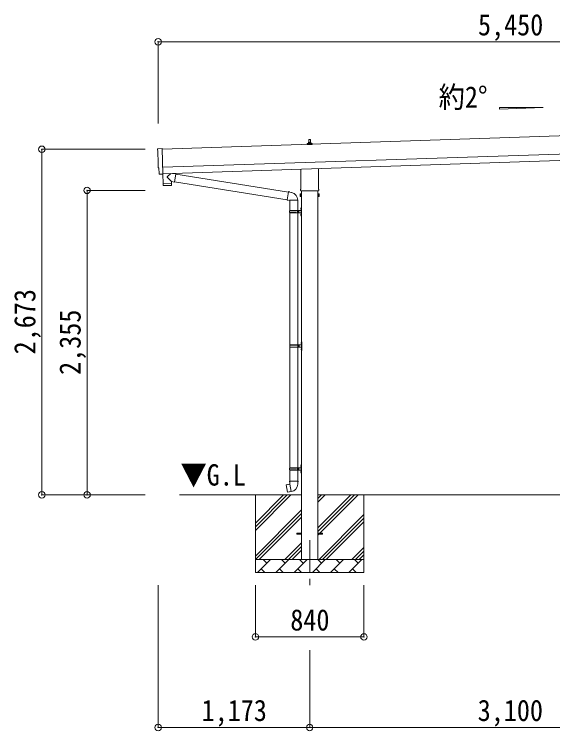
# Model space of a CAD drawing. Units: millimetres at full size, sheet at 1:50. Extents: x -14053 to 14053, y -9700 to 9700.
# Drawn here: x 536 to 4701, y -6165 to -625 of the extents above; entities that cross this region are included whole.
import ezdxf
from ezdxf.enums import TextEntityAlignment as Align

# ---------------------------------------------------------------- set-up
doc = ezdxf.new("R2010")
doc.units = ezdxf.units.MM
doc.header["$LTSCALE"] = 50
doc.header["$PDMODE"] = 32
doc.header["$PDSIZE"] = 50
doc.linetypes.add('CHAIN1', pattern=[8, 5, -1, 1, -1])
for name, color, linetype, lineweight in [('0-1_Defpoints', 7, 'CHAIN1', 9), ('0-2_TEXT1', 4, 'Continuous', 9), ('0-3_SHAPE', 7, 'Continuous', 9), ('0-7_PARTS2', 7, 'Continuous', 9), ('0-8_TABLE1', 6, 'Continuous', 9), ('0-9_DIM1', 7, 'Continuous', 9)]:
    doc.layers.add(name, color=color, linetype=linetype, lineweight=lineweight)
doc.styles.add('ＭＳ ゴシック', font='')
doc.styles.get('ＭＳ ゴシック').set_extended_font_data('MS Gothic')

msp = doc.modelspace()

# ---------------------------------------------------------------- linework, layer by layer
at = {"layer": '0-1_Defpoints'}
msp.add_line((2820.99, -4691.27), (2820.99, -5040.27), dxfattribs=at)
at = {"layer": '0-2_TEXT1'}
for p, q in [((7060.91, -1488.24), (1679.13, -1667.63)), ((2814.99, -1617.01), (2815.72, -1593.49)), ((2816.72, -1592.51), (2825.27, -1592.51)), ((2826.27, -1593.49), (2826.99, -1617.01)), ((1683.79, -1807.56), (7065.58, -1628.16)), ((2802.74, -1632.51), (2802.74, -1624.8)), ((2839.24, -1632.51), (2802.74, -1632.51)), ((2803.13, -1624.01), (2838.86, -1624.01)), ((2803.51, -1623.83), (2810.23, -1622.2)), ((2810.61, -1622.01), (2831.38, -1622.01)), ((2810.99, -1621.23), (2810.99, -1617.01)), ((2811.99, -1617.01), (2829.99, -1617.01)), ((2830.99, -1621.23), (2830.99, -1617.01)), ((2838.48, -1623.83), (2831.76, -1622.2)), ((2839.24, -1632.51), (2839.24, -1624.8)), ((1647.46, -1665.25), (1678.96, -1662.55)), ((1678.96, -1662.55), (1685.55, -1860.29)), ((1685.46, -1857.53), (7067.24, -1678.14)), ((1654.53, -1811.92), (1653.93, -1811.94)), ((1656.1, -1858.92), (1654.53, -1811.92)), ((2752.69, -1976.5), (2752.69, -1821.95)), ((2889.29, -1817.4), (2889.29, -1976.5)), ((1665.96, -1861.95), (1659.04, -1861.82)), ((1666.7, -1861.65), (1667.34, -1861)), ((1667.34, -1861), (1685.59, -1861.3)), ((2750.99, -1985.27), (2750.99, -1979.77)), ((2888.93, -1988.77), (2753.06, -1988.77)), ((2758.49, -1988.77), (2758.49, -4841.27)), ((2883.49, -1988.77), (2883.49, -4841.27)), ((2890.99, -1979.77), (2890.99, -1985.27)), ((2746.99, -2014.77), (2747.75, -2013.46)), ((2746.99, -2014.77), (2746.99, -2031.77)), ((2746.99, -2031.77), (2747.75, -2033.09)), ((2753.99, -2013.46), (2747.75, -2013.46)), ((2753.99, -2018.37), (2747.75, -2018.37)), ((2753.99, -2028.18), (2747.75, -2028.18)), ((2753.99, -2033.09), (2747.75, -2033.09)), ((2753.99, -2033.09), (2753.99, -2013.46)), ((2753.99, -2014.07), (2756.49, -2014.07)), ((2756.49, -2032.47), (2753.99, -2032.47)), ((2756.49, -2012.77), (2758.49, -2012.77)), ((2756.49, -2033.77), (2756.49, -2012.77)), ((2758.49, -2033.77), (2756.49, -2033.77)), ((2758.49, -2012.77), (2758.49, -2033.77)), ((2885.49, -2012.77), (2883.49, -2012.77)), ((2883.49, -2033.77), (2885.49, -2033.77)), ((2885.49, -2033.77), (2885.49, -2012.77)), ((2887.99, -2014.07), (2885.49, -2014.07)), ((2885.49, -2032.47), (2887.99, -2032.47)), ((2887.99, -2013.46), (2894.24, -2013.46)), ((2887.99, -2033.09), (2887.99, -2013.46)), ((2887.99, -2018.37), (2894.24, -2018.37)), ((2887.99, -2028.18), (2894.24, -2028.18)), ((2887.99, -2033.09), (2894.24, -2033.09)), ((2894.99, -2014.77), (2894.24, -2013.46)), ((2894.99, -2031.77), (2894.24, -2033.09)), ((2894.99, -2014.77), (2894.99, -2031.77)), ((2720.99, -4645.77), (2720.99, -4636.77)), ((2720.99, -4636.77), (2758.49, -4636.77)), ((2720.99, -4645.77), (2758.49, -4645.77)), ((2883.49, -4636.77), (2920.99, -4636.77)), ((2883.49, -4645.77), (2920.99, -4645.77)), ((2920.99, -4645.77), (2920.99, -4636.77))]:
    msp.add_line(p, q, dxfattribs=at)
for centre, radius, start, end in [((2816.72, -1593.51), 1, 90, 178.60509), ((2825.27, -1593.51), 1, 1.39491, 90), ((2803.74, -1624.8), 1, 103.62699, 180), ((2809.99, -1621.23), 1, 283.62699, 0), ((2815.08, -1617.65), 4.13, 90, 171.17633), ((2811.99, -1618.01), 1, 90, 180), ((2824.33, -1617.01), 4.83, 133.60282, 180), ((2817.66, -1617.01), 4.83, 0, 46.39718), ((2826.91, -1617.65), 4.13, 8.82367, 90), ((2829.99, -1618.01), 1, 0, 90), ((2831.99, -1621.23), 1, 180, 256.37301), ((2838.24, -1624.8), 1, 0, 76.37301), ((2754.99, -1979.77), 4, 125.09963, 180), ((2754.99, -1985.27), 4, 180, 194.47751), ((2754.99, -1985.27), 4, 194.47751, 241.04498), ((2886.99, -1985.27), 4, 298.95502, 345.52249), ((2886.99, -1979.77), 4, 0, 54.90037), ((2886.99, -1985.27), 4, 345.52249, 0), ((2751.34, -2015.91), 4.34, 145.61575, 214.38425), ((2763.24, -2023.27), 16.24, 162.41205, 197.58795), ((2751.34, -2030.64), 4.34, 145.61575, 214.38425), ((2878.75, -2023.27), 16.24, 342.41205, 17.58795), ((2890.65, -2015.91), 4.34, 325.61575, 34.38425), ((2890.65, -2030.64), 4.34, 325.61575, 34.38425)]:
    msp.add_arc(centre, radius, start, end, dxfattribs=at)
for centre, major_axis, ratio, start_param, end_param in [((1647.72, -1668.24), (-3, -0.1), 0.99863, 4.7647489, 6.2979817), ((-3113.15, -1897.4), (4760.73, 158.69), 0.99863, 6.2686928, 6.2979817), ((1653.79, -1807.54), (-4.4, -0.15), 0.99863, 6.2686928, 7.8539816), ((1659.1, -1858.82), (-2.11, -2.14), 0.9974, 5.5252311, 7.0411395), ((1665.99, -1860.95), (-0.704, -0.714), 0.9974, 0.7579542, 1.5707963)]:
    msp.add_ellipse(centre, major_axis=major_axis, ratio=ratio, start_param=start_param, end_param=end_param, dxfattribs=at)
at = {"layer": '0-3_SHAPE'}
for p, q in [((2758.49, -4341.27), (1814.33, -4341.27)), ((2400.99, -4341.27), (2400.99, -4941.27)), ((2400.99, -4559.76), (2619.48, -4341.27)), ((2400.99, -4588.04), (2647.76, -4341.27)), ((2400.99, -4616.33), (2676.04, -4341.27)), ((5858.49, -4341.27), (2883.49, -4341.27)), ((2883.49, -4370.1), (2912.32, -4341.27)), ((2883.49, -4398.38), (2940.6, -4341.27)), ((2883.49, -4652.94), (3195.16, -4341.27)), ((2883.49, -4596.37), (3138.59, -4341.27)), ((2883.49, -4624.66), (3166.88, -4341.27)), ((3240.99, -4341.27), (3240.99, -4941.27)), ((2400.99, -4814.31), (2758.49, -4456.81)), ((2400.99, -4842.6), (2758.49, -4485.1)), ((2430.6, -4841.27), (2758.49, -4513.38)), ((2893.15, -4841.27), (3240.99, -4493.43)), ((2921.44, -4841.27), (3240.99, -4521.72)), ((2949.72, -4841.27), (3240.99, -4550)), ((2628.59, -4841.27), (2758.49, -4711.37)), ((2656.88, -4841.27), (2758.49, -4739.66)), ((3147.71, -4841.27), (3240.99, -4747.99)), ((2685.16, -4841.27), (2758.49, -4767.94)), ((3175.99, -4841.27), (3240.99, -4776.27)), ((3204.28, -4841.27), (3240.99, -4804.56)), ((2400.99, -4841.27), (3240.99, -4841.27)), ((2417.44, -4941.27), (2517.44, -4841.27)), ((2488.89, -4869.83), (2460.33, -4841.27)), ((2558.86, -4941.27), (2658.86, -4841.27)), ((2630.31, -4869.83), (2601.76, -4841.27)), ((2700.28, -4941.27), (2800.28, -4841.27)), ((2771.73, -4869.83), (2743.18, -4841.27)), ((2841.71, -4941.27), (2941.71, -4841.27)), ((2913.15, -4869.83), (2884.6, -4841.27)), ((2983.13, -4941.27), (3083.13, -4841.27)), ((3054.57, -4869.83), (3026.02, -4841.27)), ((3124.55, -4941.27), (3224.55, -4841.27)), ((3195.99, -4869.83), (3167.44, -4841.27)), ((2445.99, -4912.72), (2474.55, -4941.27)), ((2587.42, -4912.72), (2615.97, -4941.27)), ((2728.84, -4912.72), (2757.39, -4941.27)), ((2870.26, -4912.72), (2898.81, -4941.27)), ((3011.68, -4912.72), (3040.23, -4941.27)), ((3153.1, -4912.72), (3181.65, -4941.27)), ((3240.99, -4941.27), (2400.99, -4941.27))]:
    msp.add_line(p, q, dxfattribs=at)
at = {"layer": '0-7_PARTS2', "color": 4}
msp.add_lwpolyline([(4626.36, -1346.09), (4290.36, -1358.5), (4290.36, -1346.09)], close=True, dxfattribs=at)
at = {"layer": '0-8_TABLE1'}
for p, q in [((1648.35, -837.16), (7098.02, -837.16)), ((1648.35, -837.16), (1648.35, -1468.55)), ((748.35, -1668.66), (748.35, -4341.27)), ((748.35, -1668.66), (1548.35, -1668.66)), ((1098.35, -1986.27), (1098.35, -4341.27)), ((1098.35, -1986.27), (1548.35, -1986.27)), ((748.35, -4341.27), (1548.35, -4341.27)), ((1648.35, -6140.27), (1648.35, -5040.27)), ((2400.99, -5440.27), (2400.99, -5040.27)), ((3240.99, -5440.27), (3240.99, -5040.27)), ((2400.99, -5440.27), (3240.99, -5440.27)), ((2820.99, -6140.27), (2820.99, -5542.27)), ((2820.99, -6140.27), (1648.35, -6140.27)), ((2820.99, -6140.27), (5920.99, -6140.27))]:
    msp.add_line(p, q, dxfattribs=at)
for p in [(1648.35, -837.16), (748.35, -1668.66), (1098.35, -1986.27), (748.35, -4341.27), (1098.35, -4341.27), (2400.99, -5440.27), (3240.99, -5440.27), (1648.35, -6140.27), (2820.99, -6140.27)]:
    msp.add_point(p, dxfattribs=at)
at = {"layer": '0-9_DIM1'}
for p, q in [((1685.19, -1861.29), (1687.56, -1932.5)), ((1685.55, -1860.29), (1685.59, -1861.3)), ((1746.88, -1855.48), (1719.66, -1878.51)), ((1784.57, -1858.77), (1758.65, -1855.09)), ((1784.57, -1858.77), (1775.6, -1921.84)), ((1784.31, -1860.6), (2657.12, -1999.52)), ((1687.56, -1932.5), (1751.52, -1930.37)), ((1751.56, -1931.37), (1687.59, -1933.5)), ((1687.59, -1933.5), (1688.26, -1946.54)), ((1692.06, -1932.35), (1692.11, -1933.35)), ((1751.12, -1918.36), (1719.63, -1885.85)), ((1747.03, -1930.52), (1747.04, -1931.52)), ((1751.12, -1918.36), (1751.52, -1930.37)), ((1751.12, -1918.36), (1775.6, -1921.84)), ((1751.76, -1944.42), (1751.56, -1931.37)), ((1775.86, -1920.01), (2646.7, -2058.62)), ((1748.86, -1947.47), (1691.35, -1949.38)), ((2657.44, -1997.71), (2646.38, -2060.44)), ((2657.44, -1997.71), (2677.08, -2001.52)), ((2662.15, -1996.35), (2662.57, -1998.7)), ((2677.08, -2001.52), (2678.77, -2003.15)), ((2678.77, -2003.15), (2680.88, -2003.6)), ((2646.38, -2060.44), (2666.14, -2063.57)), ((2646.38, -2060.44), (2646.78, -2062.69)), ((2646.78, -2062.69), (2650.34, -2063.32)), ((2650.34, -2063.32), (2651.54, -2061.25)), ((2666.14, -2063.57), (2668.34, -2062.58)), ((2728.64, -2062.98), (2667.46, -2062.98)), ((2668.49, -2062.98), (2668.49, -2142.27)), ((2728.49, -2062.98), (2728.49, -2142.27)), ((2665.49, -2144.27), (2715.83, -2144.27)), ((2665.49, -2158.27), (2715.83, -2158.27)), ((2666.49, -2142.27), (2666.49, -2144.27)), ((2666.49, -2142.27), (2752.49, -2142.27)), ((2666.49, -2160.27), (2666.49, -2158.27)), ((2666.49, -2160.27), (2752.49, -2160.27)), ((2668.49, -2160.27), (2668.49, -3182.27)), ((2725.49, -2142.27), (2725.49, -2146.77)), ((2725.49, -2155.77), (2727.49, -2155.77)), ((2725.49, -2160.27), (2725.49, -2155.77)), ((2728.49, -2160.27), (2728.49, -3182.27)), ((2733.49, -2142.27), (2733.49, -2160.27)), ((2733.49, -2155.77), (2736.49, -2155.77)), ((2752.19, -2125.13), (2754.24, -2126.12)), ((2752.19, -2129.42), (2754.24, -2128.42)), ((2753.46, -2123.12), (2753.46, -2131.42)), ((2753.46, -2123.12), (2754.09, -2123.12)), ((2753.46, -2131.42), (2754.09, -2131.42)), ((2754.09, -2123.12), (2754.49, -2123.52)), ((2754.09, -2123.12), (2754.09, -2131.42)), ((2754.09, -2131.42), (2754.49, -2131.02)), ((2754.24, -2126.12), (2754.85, -2127.27)), ((2754.24, -2128.42), (2754.85, -2127.27)), ((2754.49, -2119.27), (2757.49, -2117.77)), ((2754.49, -2119.27), (2754.49, -2183.27)), ((2757.49, -2117.77), (2758.49, -2117.77)), ((2757.49, -2117.77), (2757.49, -2184.77)), ((2758.49, -2117.77), (2758.49, -2184.77)), ((2752.19, -2173.13), (2754.24, -2174.12)), ((2752.19, -2177.42), (2754.24, -2176.42)), ((2753.46, -2171.12), (2753.46, -2179.42)), ((2753.46, -2171.12), (2754.09, -2171.12)), ((2753.46, -2179.42), (2754.09, -2179.42)), ((2754.09, -2171.12), (2754.49, -2171.52)), ((2754.09, -2171.12), (2754.09, -2179.42)), ((2754.09, -2179.42), (2754.49, -2179.02)), ((2754.24, -2174.12), (2754.85, -2175.27)), ((2754.24, -2176.42), (2754.85, -2175.27)), ((2754.49, -2183.27), (2757.49, -2184.77)), ((2757.49, -2184.77), (2758.49, -2184.77)), ((2756.99, -3159.27), (2759.99, -3157.77)), ((2759.99, -3157.77), (2760.99, -3157.77)), ((2759.99, -3157.77), (2759.99, -3224.77)), ((2760.99, -3157.77), (2760.99, -3224.77)), ((2667.99, -3184.27), (2718.33, -3184.27)), ((2667.99, -3198.27), (2718.33, -3198.27)), ((2668.49, -3200.27), (2668.49, -4132.27)), ((2668.99, -3182.27), (2668.99, -3184.27)), ((2668.99, -3182.27), (2754.99, -3182.27)), ((2668.99, -3200.27), (2668.99, -3198.27)), ((2668.99, -3200.27), (2754.99, -3200.27)), ((2727.99, -3182.27), (2727.99, -3186.77)), ((2727.99, -3195.77), (2729.99, -3195.77)), ((2727.99, -3200.27), (2727.99, -3195.77)), ((2728.49, -3200.27), (2728.49, -4132.27)), ((2735.99, -3182.27), (2735.99, -3200.27)), ((2735.99, -3195.77), (2738.99, -3195.77)), ((2754.69, -3165.13), (2756.74, -3166.12)), ((2754.69, -3169.42), (2756.74, -3168.42)), ((2754.69, -3213.13), (2756.74, -3214.12)), ((2755.96, -3163.12), (2755.96, -3171.42)), ((2755.96, -3163.12), (2756.59, -3163.12)), ((2755.96, -3171.42), (2756.59, -3171.42)), ((2755.96, -3211.12), (2755.96, -3219.42)), ((2755.96, -3211.12), (2756.59, -3211.12)), ((2756.59, -3163.12), (2756.99, -3163.52)), ((2756.59, -3163.12), (2756.59, -3171.42)), ((2756.59, -3171.42), (2756.99, -3171.02)), ((2756.59, -3211.12), (2756.99, -3211.52)), ((2756.59, -3211.12), (2756.59, -3219.42)), ((2756.74, -3166.12), (2757.35, -3167.27)), ((2756.74, -3168.42), (2757.35, -3167.27)), ((2756.99, -3159.27), (2756.99, -3223.27)), ((2754.69, -3217.42), (2756.74, -3216.42)), ((2755.96, -3219.42), (2756.59, -3219.42)), ((2756.59, -3219.42), (2756.99, -3219.02)), ((2756.74, -3214.12), (2757.35, -3215.27)), ((2756.74, -3216.42), (2757.35, -3215.27)), ((2756.99, -3223.27), (2759.99, -3224.77)), ((2759.99, -3224.77), (2760.99, -3224.77)), ((2665.49, -4134.27), (2715.83, -4134.27)), ((2665.49, -4148.27), (2715.83, -4148.27)), ((2666.49, -4132.27), (2666.49, -4134.27)), ((2666.49, -4132.27), (2752.49, -4132.27)), ((2666.49, -4150.27), (2666.49, -4148.27)), ((2666.49, -4150.27), (2752.49, -4150.27)), ((2668.49, -4150.27), (2668.49, -4235.2)), ((2725.49, -4132.27), (2725.49, -4136.77)), ((2725.49, -4145.77), (2727.49, -4145.77)), ((2725.49, -4150.27), (2725.49, -4145.77)), ((2728.49, -4150.27), (2728.49, -4235.2)), ((2733.49, -4132.27), (2733.49, -4150.27)), ((2733.49, -4145.77), (2736.49, -4145.77)), ((2752.19, -4115.13), (2754.24, -4116.12)), ((2752.19, -4119.42), (2754.24, -4118.42)), ((2753.46, -4113.12), (2753.46, -4121.42)), ((2753.46, -4113.12), (2754.09, -4113.12)), ((2753.46, -4121.42), (2754.09, -4121.42)), ((2754.09, -4113.12), (2754.49, -4113.52)), ((2754.09, -4113.12), (2754.09, -4121.42)), ((2754.09, -4121.42), (2754.49, -4121.02)), ((2754.24, -4116.12), (2754.85, -4117.27)), ((2754.24, -4118.42), (2754.85, -4117.27)), ((2754.49, -4109.27), (2757.49, -4107.77)), ((2754.49, -4109.27), (2754.49, -4173.27)), ((2757.49, -4107.77), (2758.49, -4107.77)), ((2757.49, -4107.77), (2757.49, -4174.77)), ((2758.49, -4107.77), (2758.49, -4174.77)), ((2752.19, -4163.13), (2754.24, -4164.12)), ((2752.19, -4167.42), (2754.24, -4166.42)), ((2753.46, -4161.12), (2753.46, -4169.42)), ((2753.46, -4161.12), (2754.09, -4161.12)), ((2753.46, -4169.42), (2754.09, -4169.42)), ((2754.09, -4161.12), (2754.49, -4161.52)), ((2754.09, -4161.12), (2754.09, -4169.42)), ((2754.09, -4169.42), (2754.49, -4169.02)), ((2754.24, -4164.12), (2754.85, -4165.27)), ((2754.24, -4166.42), (2754.85, -4165.27)), ((2754.49, -4173.27), (2757.49, -4174.77)), ((2757.49, -4174.77), (2758.49, -4174.77)), ((2639.23, -4264.82), (2648.85, -4319.38)), ((2652.78, -4261.05), (2652.57, -4261.29)), ((2654.74, -4260.68), (2652.78, -4261.05)), ((2655.02, -4260.83), (2654.74, -4260.68)), ((2666.64, -4235.2), (2664.49, -4235.98)), ((2664.49, -4235.98), (2664.49, -4239.6)), ((2664.49, -4239.6), (2666.74, -4240.42)), ((2666.64, -4235.2), (2666.99, -4255.2)), ((2730.34, -4235.2), (2666.64, -4235.2)), ((2666.99, -4255.2), (2668.34, -4257.2)), ((2678.26, -4315.7), (2668.12, -4258.22)), ((2668.15, -4257.4), (2668.15, -4258.11)), ((2668.34, -4257.2), (2668.31, -4257.21)), ((2728.68, -4257.14), (2728.61, -4259.31)), ((2730, -4255.2), (2728.68, -4257.14)), ((2730.34, -4235.2), (2730, -4255.2)), ((2732.49, -4239.6), (2730.25, -4240.42)), ((2730.34, -4235.2), (2732.49, -4235.98)), ((2732.49, -4235.98), (2732.49, -4239.6)), ((2650.01, -4320.2), (2648.85, -4319.38)), ((2677.99, -4315.61), (2650.01, -4320.2)), ((2662.87, -4318.29), (2662.59, -4318.14)), ((2664.84, -4317.97), (2662.87, -4318.29)), ((2665.06, -4317.73), (2664.84, -4317.97)), ((2678.56, -4316.46), (2678.32, -4315.8))]:
    msp.add_line(p, q, dxfattribs=at)
for points in [[(2657.44, -1997.71), (2658.59, -1995.72), (2662.15, -1996.35)], [(2725.49, -2146.77), (2727.49, -2146.77), (2727.49, -2155.77)], [(2733.49, -2146.77), (2736.49, -2146.77), (2736.49, -2155.77)], [(2727.99, -3186.77), (2729.99, -3186.77), (2729.99, -3195.77)], [(2735.99, -3186.77), (2738.99, -3186.77), (2738.99, -3195.77)], [(2725.49, -4136.77), (2727.49, -4136.77), (2727.49, -4145.77)], [(2733.49, -4136.77), (2736.49, -4136.77), (2736.49, -4145.77)], [(2667.9, -4258.4), (2640.03, -4263.65), (2639.23, -4264.82)]]:
    msp.add_lwpolyline(points, dxfattribs=at)
for centre, radius, start, end in [((1723.05, -1882.2), 5, 132.56466, 226.88314), ((1691.25, -1946.39), 3, 182.90915, 271.95747), ((1748.76, -1944.47), 3, 271.90915, 0.90915), ((2668.34, -2062.58), 60.3, 359.62495, 78), ((2714.24, -2151.27), 49.25, 171.82876, 180.00002), ((2714.24, -2151.27), 49.25, 180.00002, 188.17127), ((2715.83, -2142.27), 2, 270, 359.99998), ((2715.83, -2160.27), 2, 0.00005, 90.00004), ((2757.79, -2127.27), 6, 136.21765, 223.78235), ((2752.49, -2140.27), 2, 270, 359.99998), ((2752.49, -2162.27), 2, 0.00005, 90.00004), ((2757.79, -2175.27), 6, 136.21765, 223.78235), ((2716.74, -3191.27), 49.25, 171.82876, 180.00002), ((2716.74, -3191.27), 49.25, 180.00002, 188.17127), ((2718.33, -3182.27), 2, 270, 359.99998), ((2718.33, -3200.27), 2, 0.00005, 90.00004), ((2760.29, -3167.27), 6, 136.21765, 223.78235), ((2760.29, -3215.27), 6, 136.21765, 223.78235), ((2754.99, -3180.27), 2, 270, 359.99998), ((2754.99, -3202.27), 2, 0.00005, 90.00004), ((2714.24, -4141.27), 49.25, 171.82876, 180.00002), ((2714.24, -4141.27), 49.25, 180.00002, 188.17127), ((2715.83, -4132.27), 2, 270, 359.99998), ((2715.83, -4150.27), 2, 0.00005, 90.00004), ((2757.79, -4117.27), 6, 136.21765, 223.78235), ((2752.49, -4130.27), 2, 270, 359.99998), ((2752.49, -4152.27), 2, 0.00005, 90.00004), ((2757.79, -4165.27), 6, 136.21765, 223.78235), ((2667.85, -4258.11), 0.3, 280.66842, 0), ((2668.35, -4257.4), 0.2, 100, 180), ((2668.34, -4257.2), 60.3, 279.96938, 358), ((2678.04, -4315.9), 0.3, 20, 99.33158), ((2678.75, -4316.39), 0.2, 200, 279.96938)]:
    msp.add_arc(centre, radius, start, end, dxfattribs=at)

# ---------------------------------------------------------------- texts
at = {"layer": '0-7_PARTS2', "style": 'ＭＳ ゴシック', "width": 0.9}
for s, p in [('約2°', (3819.28, -1396.14)), ('▼G.L', (1821.61, -4319.06))]:
    msp.add_text(s, height=165, dxfattribs=at).set_placement(p, align=Align.BOTTOM_LEFT)
at = {"layer": '0-8_TABLE1', "color": 7, "style": 'ＭＳ ゴシック', "width": 0.9}
for s, p in [('5,450', (4123.19, -837.16)), ('840', (2670.99, -5440.27)), ('1,173', (1984.67, -6140.27)), ('3,100', (4120.99, -6140.27))]:
    msp.add_text(s, height=165, dxfattribs=at).set_placement(p, align=Align.BOTTOM_LEFT)
for s, p in [('2,673', (748.35, -3254.97)), ('2,355', (1098.35, -3413.77))]:
    msp.add_text(s, height=165, rotation=90, dxfattribs=at).set_placement(p, align=Align.BOTTOM_LEFT)

doc.saveas('drawing.dxf')
